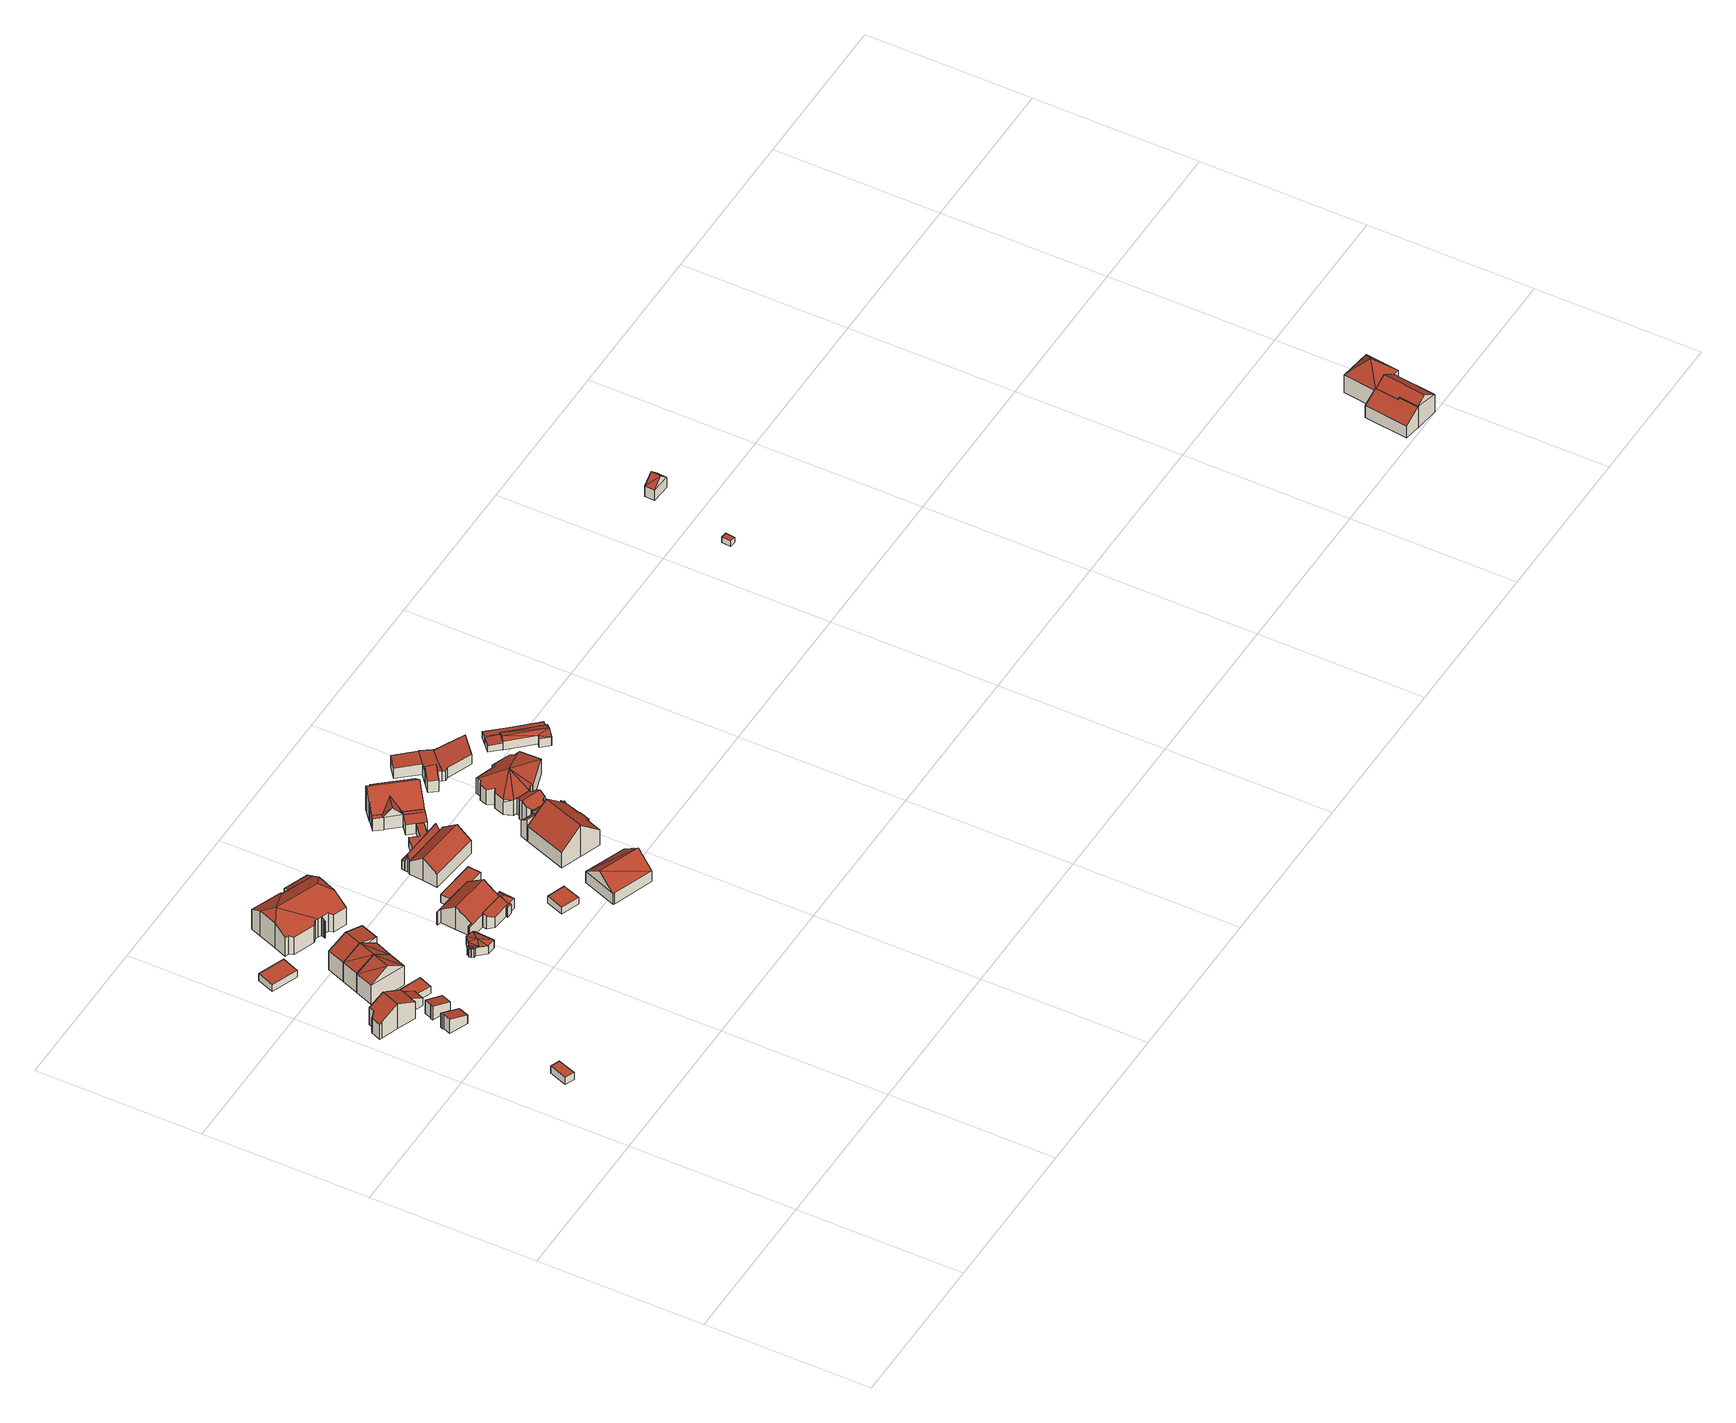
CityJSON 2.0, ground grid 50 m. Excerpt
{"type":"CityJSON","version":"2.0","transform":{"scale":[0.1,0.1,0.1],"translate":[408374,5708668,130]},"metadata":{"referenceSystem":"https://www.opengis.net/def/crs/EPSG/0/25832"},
"CityObjects":{
"building1":{"type":"Building","attributes":{"Gemeindeschluessel":"05978036","Geometrietyp2DReferenz":"3000","function":"31001_2460","roofType":"1000","measuredHeight":2.44},"geometry":[{"type":"MultiSurface","lod":"2","boundaries":[[[0,1,2,3]],[[1,4,5,2]],[[4,6,7,5]],[[6,0,3,7]],[[6,4,1,0]],[[3,2,5,7]]],"semantics":{"surfaces":[{"type":"WallSurface"},{"type":"RoofSurface"},{"type":"GroundSurface"}],"values":[0,0,0,0,1,2]}}]},
"building2":{"type":"Building","attributes":{"Gemeindeschluessel":"05978036","Geometrietyp2DReferenz":"3000","function":"31001_1000"},"children":["building2-1","building2-2"]},
"building2-1":{"type":"BuildingPart","attributes":{"roofType":"3100","measuredHeight":9.01},"parents":["building2"],"geometry":[{"type":"MultiSurface","lod":"2","boundaries":[[[8,9,10,11]],[[9,12,13,10]],[[12,14,15,13]],[[14,16,17,15]],[[16,18,19,20,17]],[[21,22,23]],[[21,24,25,22]],[[24,26,27,25]],[[26,28,29,27]],[[28,30,31,29]],[[30,8,11,31]],[[26,24,21,18,16]],[[16,14,12,9,8,30,28,26]],[[11,10,13,15,17,20,22,25,27,29,31]],[[23,19,18,21]],[[23,22,20,19]]],"semantics":{"surfaces":[{"type":"WallSurface"},{"type":"RoofSurface"},{"type":"GroundSurface"},{"type":"ClosureSurface"}],"values":[0,0,0,0,0,0,0,0,0,0,0,1,1,2,0,3]}}]},
"building2-2":{"type":"BuildingPart","attributes":{"roofType":"2100","measuredHeight":5.53},"parents":["building2"],"geometry":[{"type":"MultiSurface","lod":"2","boundaries":[[[19,32,33,20]],[[32,34,35,33]],[[34,36,37,35]],[[36,23,22,37]],[[36,34,32,19,23]],[[22,20,33,35,37]],[[19,20,22,23]]],"semantics":{"surfaces":[{"type":"WallSurface"},{"type":"RoofSurface"},{"type":"GroundSurface"},{"type":"ClosureSurface"}],"values":[0,0,0,0,1,2,3]}}]},
"building3":{"type":"Building","attributes":{"Gemeindeschluessel":"05978036","Geometrietyp2DReferenz":"3000","function":"31001_2460","roofType":"2100","measuredHeight":5.16},"geometry":[{"type":"MultiSurface","lod":"2","boundaries":[[[38,39,40,41]],[[39,42,43,40]],[[42,44,45,43]],[[44,46,47,45]],[[46,48,49,47]],[[48,38,41,49]],[[48,46,44,42,39,38]],[[41,40,43,45,47,49]]],"semantics":{"surfaces":[{"type":"WallSurface"},{"type":"RoofSurface"},{"type":"GroundSurface"}],"values":[0,0,0,0,0,0,1,2]}}]},
"building4":{"type":"Building","attributes":{"Gemeindeschluessel":"05978036","Geometrietyp2DReferenz":"3000","function":"31001_2460","roofType":"2100","measuredHeight":4.86},"geometry":[{"type":"MultiSurface","lod":"2","boundaries":[[[50,51,52,53]],[[51,54,55,52]],[[54,56,57,55]],[[56,58,59,57]],[[58,60,61,59]],[[60,50,53,61]],[[60,58,56,54,51,50]],[[53,52,55,57,59,61]]],"semantics":{"surfaces":[{"type":"WallSurface"},{"type":"RoofSurface"},{"type":"GroundSurface"}],"values":[0,0,0,0,0,0,1,2]}}]},
"building5":{"type":"Building","attributes":{"Gemeindeschluessel":"05978036","Geometrietyp2DReferenz":"3000","function":"31001_2460","roofType":"1000","measuredHeight":2.49},"geometry":[{"type":"MultiSurface","lod":"2","boundaries":[[[62,63,64,65]],[[63,66,67,64]],[[66,68,69,67]],[[68,62,65,69]],[[68,66,63,62]],[[65,64,67,69]]],"semantics":{"surfaces":[{"type":"WallSurface"},{"type":"RoofSurface"},{"type":"GroundSurface"}],"values":[0,0,0,0,1,2]}}]},
"building6":{"type":"Building","attributes":{"Gemeindeschluessel":"05978036","Geometrietyp2DReferenz":"3000","function":"31001_2460","roofType":"1000","measuredHeight":2.57},"geometry":[{"type":"MultiSurface","lod":"2","boundaries":[[[70,71,72,20]],[[71,73,74,72]],[[73,75,76,74]],[[75,77,35,76]],[[77,78,33,35]],[[78,70,20,33]],[[78,77,75,73,71,70]],[[20,72,74,76,35,33]]],"semantics":{"surfaces":[{"type":"WallSurface"},{"type":"RoofSurface"},{"type":"GroundSurface"}],"values":[0,0,0,0,0,0,1,2]}}]},
"building7":{"type":"Building","attributes":{"Gemeindeschluessel":"05978036","Geometrietyp2DReferenz":"3000","function":"31001_1000","roofType":"3100","measuredHeight":10.34},"geometry":[{"type":"MultiSurface","lod":"2","boundaries":[[[79,80,81,82]],[[80,83,84,81]],[[83,85,86,84]],[[85,79,82,86]],[[83,80,87]],[[79,85,88]],[[88,80,79]],[[80,88,87]],[[85,87,88]],[[87,85,83]],[[82,81,84,86]]],"semantics":{"surfaces":[{"type":"WallSurface"},{"type":"RoofSurface"},{"type":"GroundSurface"}],"values":[0,0,0,0,0,0,1,1,1,1,2]}}]},
"building8":{"type":"Building","attributes":{"Gemeindeschluessel":"05978036","Geometrietyp2DReferenz":"3000","function":"31001_1000","roofType":"3100","measuredHeight":10.34},"geometry":[{"type":"MultiSurface","lod":"2","boundaries":[[[89,90,91,86]],[[90,92,93,91]],[[92,94,82,93]],[[94,89,86,82]],[[92,90,95]],[[89,94,88]],[[90,88,95]],[[88,90,89]],[[95,94,92]],[[94,95,88]],[[86,91,93,82]]],"semantics":{"surfaces":[{"type":"WallSurface"},{"type":"RoofSurface"},{"type":"GroundSurface"}],"values":[0,0,0,0,0,0,1,1,1,1,2]}}]},
"building9":{"type":"Building","attributes":{"Gemeindeschluessel":"05978036","Geometrietyp2DReferenz":"3000","function":"31001_1000","roofType":"3100","measuredHeight":10.14},"geometry":[{"type":"MultiSurface","lod":"2","boundaries":[[[96,97,98,91]],[[97,99,100,98]],[[99,101,93,100]],[[101,96,91,93]],[[99,97,102]],[[96,101,103]],[[97,96,103,102]],[[101,99,102,103]],[[91,98,100,93]]],"semantics":{"surfaces":[{"type":"WallSurface"},{"type":"RoofSurface"},{"type":"GroundSurface"}],"values":[0,0,0,0,0,0,1,1,2]}}]},
"building10":{"type":"Building","attributes":{"Gemeindeschluessel":"05978036","Geometrietyp2DReferenz":"3000","function":"31001_1000"},"children":["building10-1","building10-2"]},
"building10-1":{"type":"BuildingPart","attributes":{"roofType":"3300","measuredHeight":10.7},"parents":["building10"],"geometry":[{"type":"MultiSurface","lod":"2","boundaries":[[[104,105,106,107]],[[105,108,109,110,106]],[[111,112,113,114,115]],[[112,116,117,113]],[[116,118,119,117]],[[118,120,121,119]],[[120,122,123,121]],[[122,124,125,123]],[[124,126,127,125]],[[126,128,129,127]],[[128,130,131,129]],[[130,132,133,131]],[[132,134,135,133]],[[134,136,137,135]],[[136,138,139,137]],[[138,140,141,139]],[[140,142,143,141]],[[142,144,145,143]],[[144,146,147,145]],[[146,148,149,147]],[[148,150,151,149]],[[150,152,153,151]],[[152,154,155,153]],[[154,104,107,155]],[[150,148,156]],[[116,112,157]],[[136,134,132,126,124,122,120,118,116,157,156]],[[132,130,128,126]],[[148,146,144,142,140,138,136,156]],[[112,111,108,105,104,156,157]],[[104,154,152,150,156]],[[107,106,110,114,113,117,119,121,123,125,127,129,131,133,135,137,139,141,143,145,147,149,151,153,155]],[[115,109,108,111]],[[115,114,110,109]]],"semantics":{"surfaces":[{"type":"WallSurface"},{"type":"RoofSurface"},{"type":"GroundSurface"},{"type":"ClosureSurface"}],"values":[0,0,0,0,0,0,0,0,0,0,0,0,0,0,0,0,0,0,0,0,0,0,0,0,1,1,1,1,1,1,1,2,0,3]}}]},
"building10-2":{"type":"BuildingPart","attributes":{"roofType":"2100","measuredHeight":7.36},"parents":["building10"],"geometry":[{"type":"MultiSurface","lod":"2","boundaries":[[[158,115,114,159]],[[109,160,161,110]],[[160,158,159,161]],[[160,109,115,158]],[[159,114,110,161]],[[110,114,115,109]]],"semantics":{"surfaces":[{"type":"WallSurface"},{"type":"RoofSurface"},{"type":"GroundSurface"},{"type":"ClosureSurface"}],"values":[0,0,0,1,2,3]}}]},
"building11":{"type":"Building","attributes":{"Gemeindeschluessel":"05978036","Geometrietyp2DReferenz":"3000","function":"31001_1310","roofType":"5000","measuredHeight":3.94},"geometry":[{"type":"MultiSurface","lod":"2","boundaries":[[[162,163,164,165]],[[163,166,167,164]],[[166,168,169,167]],[[168,170,171,169]],[[170,172,173,171]],[[172,174,175,173]],[[174,176,177,175]],[[176,178,179,177]],[[178,180,181,179]],[[180,182,183,181]],[[182,184,185,183]],[[184,186,187,185]],[[186,188,189,187]],[[188,162,165,189]],[[190,188,186]],[[188,190,191]],[[191,162,188]],[[162,191,192]],[[193,192,191]],[[178,192,193]],[[178,163,192]],[[178,174,163]],[[174,178,176]],[[174,166,163]],[[174,168,166]],[[174,170,168]],[[170,174,172]],[[182,190,184]],[[180,190,182]],[[180,191,190]],[[191,180,193]],[[186,184,190]],[[163,162,192]],[[180,178,193]],[[165,164,167,169,171,173,175,177,179,181,183,185,187,189]]],"semantics":{"surfaces":[{"type":"WallSurface"},{"type":"RoofSurface"},{"type":"GroundSurface"}],"values":[0,0,0,0,0,0,0,0,0,0,0,0,0,0,1,1,1,1,1,1,1,1,1,1,1,1,1,1,1,1,1,0,0,0,2]}}]},
"building12":{"type":"Building","attributes":{"Geometrietyp2DReferenz":"3000","Gemeindeschluessel":"05978036","function":"31001_1000"},"children":["building12-1","building12-2","building12-3"]},
"building12-1":{"type":"BuildingPart","attributes":{"roofType":"5000","measuredHeight":4.88},"parents":["building12"],"geometry":[{"type":"MultiSurface","lod":"2","boundaries":[[[194,195,196,197]],[[198,199,200,201]],[[199,202,203,200]],[[202,204,205,203]],[[204,206,207,205]],[[206,194,197,207]],[[202,199,208]],[[199,198,209,210,211,212,208]],[[212,213,214,195,194,206,204,202,208]],[[197,196,215,216,217,201,200,203,205,207]],[[215,196,195,214]],[[218,213,212]],[[216,215,214,213,218]],[[211,218,212]],[[210,219,217,216,218,211]],[[209,219,210]],[[198,201,217,219,209]]],"semantics":{"surfaces":[{"type":"WallSurface"},{"type":"RoofSurface"},{"type":"GroundSurface"},{"type":"ClosureSurface"}],"values":[0,0,0,0,0,0,1,1,1,2,3,0,3,0,3,0,3]}}]},
"building12-2":{"type":"BuildingPart","attributes":{"roofType":"2100","measuredHeight":4.94},"parents":["building12"],"geometry":[{"type":"MultiSurface","lod":"2","boundaries":[[[220,196,195]],[[220,221,222,196]],[[221,223,224,222]],[[223,225,226,227,224]],[[223,221,220,228,213,218,211,229,225]],[[227,217,216,215,196,222,224]],[[219,226,225,229,210]],[[219,217,227,226]],[[228,214,213]],[[211,210,229]],[[214,215,216,218,213]],[[218,216,217,219,210,211]],[[220,195,214,228]],[[195,196,215,214]]],"semantics":{"surfaces":[{"type":"WallSurface"},{"type":"RoofSurface"},{"type":"GroundSurface"},{"type":"ClosureSurface"}],"values":[0,0,0,0,1,2,0,3,0,0,3,3,0,3]}}]},
"building12-3":{"type":"BuildingPart","attributes":{"roofType":"3100","measuredHeight":8.08},"parents":["building12"],"geometry":[{"type":"MultiSurface","lod":"2","boundaries":[[[230,231,232,233]],[[231,234,235,232]],[[234,236,237,235]],[[236,238,239,237]],[[238,240,198,201,239]],[[226,241,242,227]],[[241,243,244,242]],[[243,245,246,244]],[[245,247,248,246]],[[247,249,250,248]],[[249,251,252,250]],[[251,230,233,252]],[[247,245,243,241,226,219,209,240,238]],[[238,236,234,231,230,251,249,247]],[[233,232,235,237,239,201,217,227,242,244,246,248,250,252]],[[209,198,240]],[[219,217,201,198,209]],[[227,217,219,226]]],"semantics":{"surfaces":[{"type":"WallSurface"},{"type":"RoofSurface"},{"type":"GroundSurface"},{"type":"ClosureSurface"}],"values":[0,0,0,0,0,0,0,0,0,0,0,0,1,1,2,0,3,3]}}]},
"building13":{"type":"Building","attributes":{"Gemeindeschluessel":"05978036","Geometrietyp2DReferenz":"3000","function":"31001_2460","roofType":"1000","measuredHeight":3.06},"geometry":[{"type":"MultiSurface","lod":"2","boundaries":[[[253,254,255,256]],[[254,257,258,255]],[[257,259,260,258]],[[259,261,262,260]],[[261,263,264,262]],[[263,253,256,264]],[[263,261,259,257,254,253]],[[256,255,258,260,262,264]]],"semantics":{"surfaces":[{"type":"WallSurface"},{"type":"RoofSurface"},{"type":"GroundSurface"}],"values":[0,0,0,0,0,0,1,2]}}]},
"building14":{"type":"Building","attributes":{"Gemeindeschluessel":"05978036","Geometrietyp2DReferenz":"3000","function":"51009_1611","roofType":"1000","measuredHeight":2.45},"geometry":[{"type":"MultiSurface","lod":"2","boundaries":[[[265,266,267,268]],[[266,269,270,267]],[[269,271,272,270]],[[271,273,274,272]],[[273,265,268,274]],[[273,271,269,266,265]],[[268,267,270,272,274]]],"semantics":{"surfaces":[{"type":"WallSurface"},{"type":"RoofSurface"},{"type":"GroundSurface"}],"values":[0,0,0,0,0,1,2]}}]},
"building15":{"type":"Building","attributes":{"Gemeindeschluessel":"05978036","Geometrietyp2DReferenz":"3000","function":"31001_1000"},"children":["building15-1","building15-2","building15-3"]},
"building15-1":{"type":"BuildingPart","attributes":{"roofType":"1000","measuredHeight":3.21},"parents":["building15"],"geometry":[{"type":"MultiSurface","lod":"2","boundaries":[[[275,276,277,278]],[[276,279,280,277]],[[279,281,282,280]],[[281,283,284,282]],[[283,285,286,284]],[[285,287,288,286]],[[287,289,290,291,288]],[[292,275,278,293,294]],[[292,289,287,285,283,281,279,276,275]],[[278,277,280,282,284,286,288,291,293]],[[294,290,289,292]],[[294,293,291,290]]],"semantics":{"surfaces":[{"type":"WallSurface"},{"type":"RoofSurface"},{"type":"GroundSurface"},{"type":"ClosureSurface"}],"values":[0,0,0,0,0,0,0,0,1,2,0,3]}}]},
"building15-2":{"type":"BuildingPart","attributes":{"roofType":"3100","measuredHeight":8.06},"parents":["building15"],"geometry":[{"type":"MultiSurface","lod":"2","boundaries":[[[295,296,297]],[[295,298,299,296]],[[298,300,301,299]],[[300,302,303,301]],[[302,304,305,303]],[[304,306,307,305]],[[306,308,309,307]],[[308,310,311,312,309]],[[306,304,302,300]],[[300,298,295,310,308,306]],[[296,299,301,303,305,307,309,312]],[[297,311,310,295]],[[297,296,312,311]]],"semantics":{"surfaces":[{"type":"WallSurface"},{"type":"RoofSurface"},{"type":"GroundSurface"},{"type":"ClosureSurface"}],"values":[0,0,0,0,0,0,0,0,1,1,2,0,3]}}]},
"building15-3":{"type":"BuildingPart","attributes":{"roofType":"5000","measuredHeight":6.8},"parents":["building15"],"geometry":[{"type":"MultiSurface","lod":"2","boundaries":[[[313,297,296,314]],[[311,315,316,312]],[[315,294,293,316]],[[290,313,314,291]],[[315,311,297,317]],[[297,313,317]],[[313,290,294,315,317]],[[314,296,312,316,293,291]],[[312,296,297,311]],[[291,293,294,290]]],"semantics":{"surfaces":[{"type":"WallSurface"},{"type":"RoofSurface"},{"type":"GroundSurface"},{"type":"ClosureSurface"}],"values":[0,0,0,0,1,1,1,2,3,3]}}]},
"building16":{"type":"Building","attributes":{"Gemeindeschluessel":"05978036","Geometrietyp2DReferenz":"3000","function":"31001_1000","roofType":"5000","measuredHeight":8.09},"geometry":[{"type":"MultiSurface","lod":"2","boundaries":[[[318,319,320,321]],[[319,322,323,320]],[[322,324,325,323]],[[324,326,327,325]],[[326,318,321,327]],[[328,318,326]],[[326,329,328]],[[319,328,329]],[[319,329,324,322]],[[318,328,319]],[[329,326,324]],[[321,320,323,325,327]]],"semantics":{"surfaces":[{"type":"WallSurface"},{"type":"RoofSurface"},{"type":"GroundSurface"}],"values":[0,0,0,0,0,1,1,1,1,0,0,2]}}]},
"building17":{"type":"Building","attributes":{"Gemeindeschluessel":"05978036","Geometrietyp2DReferenz":"3000","function":"31001_1000"},"children":["building17-1","building17-2","building17-3","building17-4","building17-5"]},
"building17-1":{"type":"BuildingPart","attributes":{"roofType":"3100","measuredHeight":9.45},"parents":["building17"],"geometry":[{"type":"MultiSurface","lod":"2","boundaries":[[[330,331,332,333]],[[330,334,335,331]],[[334,336,337,335]],[[336,338,339,337]],[[338,340,341,339]],[[340,342,343,341]],[[342,344,345,343]],[[344,346,347,345]],[[346,348,349,347]],[[348,350,351,349]],[[350,352,353,351]],[[352,354,355,353]],[[354,356,357,355]],[[350,348,346,344,342,340,338,336]],[[336,334,330,333,358,356,354,352,350]],[[357,359,360,332,331,335,337,339,341,343,345,347,349,351,353,355]],[[361,362,358,333]],[[360,359,362,361]],[[359,357,356,358,362]],[[333,332,360,361]]],"semantics":{"surfaces":[{"type":"WallSurface"},{"type":"RoofSurface"},{"type":"GroundSurface"},{"type":"ClosureSurface"}],"values":[0,0,0,0,0,0,0,0,0,0,0,0,0,1,1,2,0,3,3,3]}}]},
"building17-2":{"type":"BuildingPart","attributes":{"roofType":"2100","measuredHeight":4.39},"parents":["building17"],"geometry":[{"type":"MultiSurface","lod":"2","boundaries":[[[363,364,365,366]],[[364,285,367,365]],[[285,283,368,367]],[[283,369,370,368]],[[369,371,372,370]],[[369,283,285,364,363,371]],[[373,366,365,367,368,370,372]],[[363,374,373,372,371]],[[363,366,373,374]]],"semantics":{"surfaces":[{"type":"WallSurface"},{"type":"RoofSurface"},{"type":"GroundSurface"},{"type":"ClosureSurface"}],"values":[0,0,0,0,0,1,2,0,3]}}]},
"building17-3":{"type":"BuildingPart","attributes":{"roofType":"5000","measuredHeight":7.41},"parents":["building17"],"geometry":[{"type":"MultiSurface","lod":"2","boundaries":[[[362,361,375]],[[376,377,374,378]],[[361,378,375]],[[378,361,376]],[[375,374,362]],[[374,375,378]],[[379,360,359,373,380]],[[376,361,360,379]],[[359,360,361,362]],[[362,374,373,359]],[[380,373,374,377]],[[376,379,380,377]]],"semantics":{"surfaces":[{"type":"RoofSurface"},{"type":"WallSurface"},{"type":"GroundSurface"},{"type":"ClosureSurface"}],"values":[0,1,0,0,0,0,2,3,3,3,1,3]}}]},
"building17-4":{"type":"BuildingPart","attributes":{"roofType":"1000","measuredHeight":4.38},"parents":["building17"],"geometry":[{"type":"MultiSurface","lod":"2","boundaries":[[[381,363,366,357,356]],[[363,381,358,362,374]],[[373,359,357,366]],[[374,362,359,373]],[[358,381,356]],[[362,358,356,357,359]],[[373,366,363,374]]],"semantics":{"surfaces":[{"type":"WallSurface"},{"type":"RoofSurface"},{"type":"GroundSurface"},{"type":"ClosureSurface"}],"values":[0,1,2,3,0,3,3]}}]},
"building17-5":{"type":"BuildingPart","attributes":{"roofType":"1000","measuredHeight":4.38},"parents":["building17"],"geometry":[{"type":"MultiSurface","lod":"2","boundaries":[[[376,377,380,379]],[[377,382,383,380]],[[382,384,385,383]],[[384,333,332,385]],[[333,384,382,377,376,361]],[[360,379,380,383,385,332]],[[361,376,379,360]],[[332,333,361,360]]],"semantics":{"surfaces":[{"type":"WallSurface"},{"type":"RoofSurface"},{"type":"GroundSurface"},{"type":"ClosureSurface"}],"values":[0,0,0,0,1,2,3,3]}}]},
"building18":{"type":"Building","attributes":{"Gemeindeschluessel":"05978036","Geometrietyp2DReferenz":"3000","function":"31001_1000"},"children":["building18-1","building18-2","building18-3","building18-4","building18-5","building18-6","building18-7"]},
"building18-1":{"type":"BuildingPart","attributes":{"roofType":"2100","measuredHeight":7.54},"parents":["building18"],"geometry":[{"type":"MultiSurface","lod":"2","boundaries":[[[386,387,388,389]],[[386,390,387]],[[391,392,393,394,386,389,395]],[[388,387,396,397,398,399]],[[394,390,386]],[[394,396,387,390]],[[393,397,396,394]],[[392,398,397,393]],[[391,400,392]],[[400,399,398,392]],[[389,388,399,400,391,395]]],"semantics":{"surfaces":[{"type":"WallSurface"},{"type":"RoofSurface"},{"type":"GroundSurface"},{"type":"ClosureSurface"}],"values":[0,0,1,2,0,3,3,3,0,3,3]}}]},
"building18-2":{"type":"BuildingPart","attributes":{"roofType":"3100","measuredHeight":7.12},"parents":["building18"],"geometry":[{"type":"MultiSurface","lod":"2","boundaries":[[[401,402,403,404]],[[402,405,406,403]],[[405,407,406]],[[408,409,410,411]],[[409,412,413,410]],[[412,414,415,413]],[[414,416,417,415]],[[416,418,419,417]],[[418,420,421,419]],[[420,422,423,421]],[[422,424,425,423]],[[424,389,388,425]],[[426,427,428,399]],[[427,429,430,428]],[[429,431,432,430]],[[431,433,434,432]],[[433,435,436,434]],[[435,401,404,436]],[[431,429,427,426,395,389,424,422,420,418]],[[418,416,414,412,409,408,437,402,438,405,407,405,402,401,435,433,431]],[[404,403,406,403,411,410,413,415,417,419,421,423,425,388,399,428,430,432,434,436]],[[439,438,402]],[[403,406,405,438,439]],[[437,439,402]],[[408,411,403,439,437]],[[399,391,395,426]],[[399,388,389,395,391]]],"semantics":{"surfaces":[{"type":"WallSurface"},{"type":"RoofSurface"},{"type":"GroundSurface"},{"type":"ClosureSurface"}],"values":[0,0,0,0,0,0,0,0,0,0,0,0,0,0,0,0,0,0,1,1,2,0,3,0,3,0,3]}}]},
"building18-3":{"type":"BuildingPart","attributes":{"roofType":"2100","measuredHeight":7.54},"parents":["building18"],"geometry":[{"type":"MultiSurface","lod":"2","boundaries":[[[440,441,442,443,444]],[[441,445,446,442]],[[445,400,399,446]],[[445,441,440,447,392,400]],[[398,443,442,446,399]],[[398,399,400,392]],[[440,444,447]],[[398,392,447,444,443]]],"semantics":{"surfaces":[{"type":"WallSurface"},{"type":"RoofSurface"},{"type":"GroundSurface"},{"type":"ClosureSurface"}],"values":[0,0,0,1,2,3,0,3]}}]},
"building18-4":{"type":"BuildingPart","attributes":{"roofType":"2100","measuredHeight":7.54},"parents":["building18"],"geometry":[{"type":"MultiSurface","lod":"2","boundaries":[[[390,448,449,387]],[[394,450,448,390]],[[387,449,451,396]],[[451,449,448,450]],[[396,451,450,394]],[[390,387,396,394]]],"semantics":{"surfaces":[{"type":"WallSurface"},{"type":"RoofSurface"},{"type":"GroundSurface"},{"type":"ClosureSurface"}],"values":[0,1,2,3,3,3]}}]},
"building18-5":{"type":"BuildingPart","attributes":{"roofType":"3500","measuredHeight":8.52},"parents":["building18"],"geometry":[{"type":"MultiSurface","lod":"2","boundaries":[[[452,406,405]],[[452,453,454,406]],[[453,455,456,454]],[[455,457,458,456]],[[457,459,460,458]],[[459,461,462,460]],[[461,463,464,462]],[[463,465,466,464]],[[465,467,468,466]],[[467,469,470,468]],[[469,471,472,470]],[[471,473,474,472]],[[473,475,476,474]],[[475,477,478,476]],[[477,479,480,478]],[[479,481,482,480]],[[481,483,484,482]],[[483,485,486,484]],[[485,487,411,486]],[[487,408,411]],[[452,438,439,488]],[[463,461,459,457,455,453,452,488]],[[475,473,471,469,467,465,463,488]],[[479,477,475,488]],[[481,479,488]],[[487,485,483,481,488]],[[439,437,408,487,488]],[[406,454,456,458,460,462,464,466,468,470,472,474,476,478,480,482,484,486,411,403]],[[403,411,408,437,439]],[[405,438,452]],[[406,403,439,438,405]]],"semantics":{"surfaces":[{"type":"WallSurface"},{"type":"RoofSurface"},{"type":"GroundSurface"},{"type":"ClosureSurface"}],"values":[0,0,0,0,0,0,0,0,0,0,0,0,0,0,0,0,0,0,0,0,1,1,1,1,1,1,1,2,3,0,3]}}]},
"building18-6":{"type":"BuildingPart","attributes":{"roofType":"2100","measuredHeight":7.54},"parents":["building18"],"geometry":[{"type":"MultiSurface","lod":"2","boundaries":[[[489,490,449,448]],[[489,491,492,490]],[[491,489,448,493]],[[451,449,490,492]],[[448,450,494,493]],[[448,449,451,450]],[[494,491,493]],[[451,492,491,494,450]]],"semantics":{"surfaces":[{"type":"WallSurface"},{"type":"RoofSurface"},{"type":"GroundSurface"},{"type":"ClosureSurface"}],"values":[0,0,1,2,0,3,0,3]}}]},
"building18-7":{"type":"BuildingPart","attributes":{"roofType":"3100","measuredHeight":11.06},"parents":["building18"],"geometry":[{"type":"MultiSurface","lod":"2","boundaries":[[[491,495,496,492]],[[495,497,498,496]],[[497,499,500,498]],[[499,501,502,500]],[[501,503,504,502]],[[503,505,506,504]],[[505,507,508,506]],[[507,509,510,508]],[[509,511,512,510]],[[511,444,443,512]],[[509,507,505,503,501,499,497,495,491,494,513]],[[513,447,444,511,509]],[[397,396,451,492,496,498,500,502,504,506,508,510,512,443,398]],[[494,450,394,393,513]],[[394,396,397,393]],[[450,451,396,394]],[[491,492,451,450,494]],[[393,392,447,513]],[[397,398,392,393]],[[398,443,444,447,392]]],"semantics":{"surfaces":[{"type":"WallSurface"},{"type":"RoofSurface"},{"type":"GroundSurface"},{"type":"ClosureSurface"}],"values":[0,0,0,0,0,0,0,0,0,0,1,1,2,0,3,3,3,0,3,3]}}]},
"building19":{"type":"Building","attributes":{"Gemeindeschluessel":"05978036","Geometrietyp2DReferenz":"3000","function":"31001_2000"},"children":["building19-1","building19-2","building19-3","building19-4"]},
"building19-1":{"type":"BuildingPart","attributes":{"roofType":"2100","measuredHeight":6.23},"parents":["building19"],"geometry":[{"type":"MultiSurface","lod":"2","boundaries":[[[514,515,516,517,518]],[[519,520,521,522,523]],[[520,514,518,521]],[[520,519,515,514]],[[518,517,522,521]],[[523,516,515,519]],[[523,522,517,516]]],"semantics":{"surfaces":[{"type":"WallSurface"},{"type":"RoofSurface"},{"type":"GroundSurface"},{"type":"ClosureSurface"}],"values":[0,0,0,1,2,0,3]}}]},
"building19-2":{"type":"BuildingPart","attributes":{"roofType":"2100","measuredHeight":4.04},"parents":["building19"],"geometry":[{"type":"MultiSurface","lod":"2","boundaries":[[[524,525,526,527]],[[525,528,529,526]],[[530,531,532,533,534]],[[531,535,536,532]],[[535,524,527,536]],[[535,531,530,537,528,525,524]],[[527,526,529,533,532,536]],[[534,537,530]],[[533,529,528,537,534]]],"semantics":{"surfaces":[{"type":"WallSurface"},{"type":"RoofSurface"},{"type":"GroundSurface"},{"type":"ClosureSurface"}],"values":[0,0,0,0,0,1,2,0,3]}}]},
"building19-3":{"type":"BuildingPart","attributes":{"roofType":"2100","measuredHeight":4.06},"parents":["building19"],"geometry":[{"type":"MultiSurface","lod":"2","boundaries":[[[538,539,540,541]],[[539,542,543,540]],[[544,538,541,545]],[[544,542,539,538]],[[541,540,543,545]],[[544,545,543,542]]],"semantics":{"surfaces":[{"type":"WallSurface"},{"type":"RoofSurface"},{"type":"GroundSurface"},{"type":"ClosureSurface"}],"values":[0,0,0,1,2,3]}}]},
"building19-4":{"type":"BuildingPart","attributes":{"roofType":"2100","measuredHeight":4.11},"parents":["building19"],"geometry":[{"type":"MultiSurface","lod":"2","boundaries":[[[546,547,548,543,542]],[[547,534,533,548]],[[549,523,522,529,528]],[[516,550,544,545,517]],[[550,516,523,549,537,534,547,546]],[[543,548,533,529,522,517,545]],[[549,528,537]],[[528,529,533,534,537]],[[517,522,523,516]],[[542,544,550,546]],[[542,543,545,544]]],"semantics":{"surfaces":[{"type":"WallSurface"},{"type":"RoofSurface"},{"type":"GroundSurface"},{"type":"ClosureSurface"}],"values":[0,0,0,0,1,2,0,3,3,0,3]}}]},
"building20":{"type":"Building","attributes":{"Gemeindeschluessel":"05978036","Geometrietyp2DReferenz":"3000","function":"31001_2700","roofType":"5000","measuredHeight":3.85},"geometry":[{"type":"MultiSurface","lod":"2","boundaries":[[[551,552,553,554]],[[552,555,556,553]],[[555,557,558,556]],[[557,559,560,558]],[[559,561,562,560]],[[561,563,564,562]],[[563,565,566,564]],[[565,551,554,566]],[[551,567,552]],[[565,567,551]],[[567,565,568]],[[567,559,555]],[[568,559,567]],[[563,559,568]],[[559,563,561]],[[555,559,557]],[[555,552,567]],[[565,563,568]],[[554,553,556,558,560,562,564,566]]],"semantics":{"surfaces":[{"type":"WallSurface"},{"type":"RoofSurface"},{"type":"GroundSurface"}],"values":[0,0,0,0,0,0,0,0,1,1,1,1,1,1,1,1,0,0,2]}}]},
"building21":{"type":"Building","attributes":{"Gemeindeschluessel":"05978036","Geometrietyp2DReferenz":"3000","function":"51009_1610"},"children":["building21-1","building21-2"]},
"building21-1":{"type":"BuildingPart","attributes":{"roofType":"2100","measuredHeight":2.51},"parents":["building21"],"geometry":[{"type":"MultiSurface","lod":"2","boundaries":[[[569,570,571,564]],[[570,572,573,571]],[[574,569,564,566]],[[574,572,570,569]],[[564,571,573,566]],[[566,573,572,574]]],"semantics":{"surfaces":[{"type":"WallSurface"},{"type":"RoofSurface"},{"type":"GroundSurface"},{"type":"ClosureSurface"}],"values":[0,0,0,1,2,3]}}]},
"building21-2":{"type":"BuildingPart","attributes":{"roofType":"2100","measuredHeight":2.67},"parents":["building21"],"geometry":[{"type":"MultiSurface","lod":"2","boundaries":[[[575,576,574,566,554]],[[577,578,579,573,572]],[[578,580,581,579]],[[580,582,583,581]],[[582,575,554,583]],[[582,580,578,577,576,575]],[[554,566,573,579,581,583]],[[572,574,576,577]],[[572,573,566,574]]],"semantics":{"surfaces":[{"type":"WallSurface"},{"type":"RoofSurface"},{"type":"GroundSurface"},{"type":"ClosureSurface"}],"values":[0,0,0,0,0,1,2,0,3]}}]},
"building22":{"type":"Building","attributes":{"Gemeindeschluessel":"05978036","Geometrietyp2DReferenz":"3000","function":"31001_2500","roofType":"1000","measuredHeight":1.9},"geometry":[{"type":"MultiSurface","lod":"2","boundaries":[[[584,585,586,587]],[[585,588,589,586]],[[588,590,591,589]],[[590,584,587,591]],[[590,588,585,584]],[[587,586,589,591]]],"semantics":{"surfaces":[{"type":"WallSurface"},{"type":"RoofSurface"},{"type":"GroundSurface"}],"values":[0,0,0,0,1,2]}}]},
"building23":{"type":"Building","attributes":{"Gemeindeschluessel":"05978036","Geometrietyp2DReferenz":"3000","function":"31001_2460","roofType":"3100","measuredHeight":6.57},"geometry":[{"type":"MultiSurface","lod":"2","boundaries":[[[592,593,594,595]],[[593,596,597,594]],[[596,598,599,597]],[[598,592,595,599]],[[596,593,600]],[[592,598,601]],[[601,593,592]],[[593,601,600]],[[598,600,601]],[[600,598,596]],[[595,594,597,599]]],"semantics":{"surfaces":[{"type":"WallSurface"},{"type":"RoofSurface"},{"type":"GroundSurface"}],"values":[0,0,0,0,0,0,1,1,1,1,2]}}]},
"building24":{"type":"Building","attributes":{"Gemeindeschluessel":"05978036","Geometrietyp2DReferenz":"3000","function":"31001_2000","roofType":"2100","measuredHeight":7.41},"geometry":[{"type":"MultiSurface","lod":"2","boundaries":[[[602,603,604,605]],[[603,606,607,604]],[[606,608,609,607]],[[608,610,611,609]],[[610,612,613,611]],[[612,614,615,613]],[[614,602,605,615]],[[614,612,610,608,606,603,602]],[[605,604,607,609,611,613,615]]],"semantics":{"surfaces":[{"type":"WallSurface"},{"type":"RoofSurface"},{"type":"GroundSurface"}],"values":[0,0,0,0,0,0,0,1,2]}}]},
"building25":{"type":"Building","attributes":{"Gemeindeschluessel":"05978036","Geometrietyp2DReferenz":"3000","function":"31001_2000","roofType":"5000","measuredHeight":9.51},"geometry":[{"type":"MultiSurface","lod":"2","boundaries":[[[616,617,618,619]],[[617,614,620,618]],[[614,612,621,620]],[[612,622,623,621]],[[622,624,625,623]],[[624,616,619,625]],[[624,622,626,627]],[[627,626,612,614,617,616]],[[616,624,627]],[[622,612,626]],[[619,618,620,621,623,625]]],"semantics":{"surfaces":[{"type":"WallSurface"},{"type":"RoofSurface"},{"type":"GroundSurface"}],"values":[0,0,0,0,0,0,1,1,0,0,2]}}]},
"building26":{"type":"Building","attributes":{"Gemeindeschluessel":"05978036","Geometrietyp2DReferenz":"3000","function":"31001_1000","roofType":"4000","measuredHeight":11.38},"geometry":[{"type":"MultiSurface","lod":"2","boundaries":[[[628,629,630,631]],[[629,622,632,630]],[[622,633,634,632]],[[633,635,636,634]],[[635,637,638,636]],[[637,628,631,638]],[[628,637,639]],[[629,628,639]],[[633,622,629,639]],[[637,635,633,639]],[[631,630,632,634,636,638]]],"semantics":{"surfaces":[{"type":"WallSurface"},{"type":"RoofSurface"},{"type":"GroundSurface"}],"values":[0,0,0,0,0,0,1,1,1,1,2]}}]}
},
"vertices":[
[132,780,77],[112,725,77],[112,725,52],[132,780,52],[84,736,77],[84,736,52],[104,790,77],[104,790,52],
[14,1276,102],[15,1275,103],[15,1275,50],[14,1276,50],[32,1280,111],[32,1280,50],[38,1296,111],[38,1296,50],[81,1279,140],[81,1279,50],[137,1257,111],[137,1257,105],[137,1257,50],[124,1225,111],[124,1225,50],[124,1225,105],[115,1202,111],[115,1202,50],[60,1223,140],[60,1223,50],[9,1242,107],[9,1242,50],[2,1245,102],[2,1245,50],
[181,1240,78],[181,1240,50],[176,1229,78],[176,1229,50],[168,1208,78],[168,1208,50],
[110,1096,100],[119,1119,100],[119,1119,49],[110,1096,49],[117,1120,101],[117,1120,49],[120,1128,101],[120,1128,49],[179,1105,78],[179,1105,49],[167,1074,78],[167,1074,49],
[133,1160,98],[136,1167,98],[136,1167,49],[133,1160,49],[138,1166,97],[138,1166,49],[147,1189,97],[147,1189,49],[201,1168,78],[201,1168,49],[190,1138,78],[190,1138,49],
[125,1600,74],[105,1549,74],[105,1549,49],[125,1600,49],[25,1580,74],[25,1580,49],[45,1631,74],[45,1631,49],
[137,1257,76],[149,1285,76],[149,1285,50],[234,1252,76],[234,1252,50],[218,1212,76],[218,1212,50],[176,1229,76],[181,1240,76],
[237,1344,115],[216,1290,115],[216,1290,47],[237,1344,47],[110,1331,115],[110,1331,47],[131,1385,115],[131,1385,47],[163,1311,150],[184,1364,150],
[131,1385,116],[151,1437,116],[151,1437,47],[258,1396,116],[258,1396,47],[237,1344,116],[204,1417,150],
[151,1437,115],[172,1491,115],[172,1491,47],[278,1450,137],[278,1450,47],[258,1396,137],[225,1470,148],[204,1417,148],
[297,1699,124],[297,1698,125],[297,1698,51],[297,1699,51],[319,1689,125],[319,1689,124],[319,1689,51],[392,1660,125],[382,1636,140],[382,1636,51],[392,1660,51],[392,1660,124],[359,1578,140],[359,1578,51],[341,1532,112],[341,1532,51],[300,1548,112],[300,1548,51],[295,1561,117],[295,1561,51],[274,1569,117],[274,1569,51],[271,1559,111],[271,1559,51],[270,1556,109],[270,1556,51],[268,1557,109],[268,1557,51],[270,1561,112],[270,1561,51],[273,1569,117],[273,1569,51],[263,1573,117],[263,1573,51],[253,1577,117],[253,1577,51],[240,1572,112],[240,1572,51],[175,1597,112],[175,1597,51],[169,1610,117],[169,1610,51],[157,1614,117],[157,1614,51],[172,1652,140],[172,1652,51],[194,1708,141],[194,1708,51],[207,1741,121],[207,1741,51],[299,1705,121],[299,1705,51],[210,1669,158],[342,1618,158],
[400,1682,111],[400,1682,51],[327,1710,111],[327,1710,51],
[422,1153,79],[399,1179,79],[399,1179,50],[422,1153,50],[393,1178,79],[393,1178,50],[392,1186,79],[392,1186,50],[389,1186,79],[389,1186,50],[388,1192,79],[388,1192,50],[394,1192,79],[394,1192,50],[393,1199,79],[393,1199,50],[401,1200,79],[401,1200,50],[426,1221,79],[426,1221,50],[438,1219,79],[438,1219,50],[449,1216,79],[449,1216,50],[454,1209,79],[454,1209,50],[450,1151,79],[450,1151,50],[450,1214,81],[424,1187,90],[405,1171,83],[407,1205,83],
[571,1176,83],[572,1181,85],[572,1181,49],[571,1176,49],[588,1226,85],[613,1224,85],[613,1224,49],[588,1226,49],[609,1178,85],[609,1178,49],[588,1180,85],[588,1180,49],[587,1175,83],[587,1175,49],[595,1202,98],[587,1210,94],[587,1208,95],[586,1205,97],[586,1203,98],[584,1185,88],[584,1180,85],[584,1180,49],[586,1203,49],[587,1208,49],[586,1203,96],[587,1208,93],
[572,1181,86],[520,1186,86],[520,1186,49],[506,1203,93],[506,1203,49],[507,1216,99],[507,1216,93],[507,1216,49],[584,1180,86],[587,1208,99],
[457,1326,93],[529,1319,93],[529,1319,49],[457,1326,49],[597,1312,93],[597,1312,49],[596,1310,95],[596,1310,49],[592,1260,130],[592,1260,49],[588,1226,106],[447,1222,93],[447,1222,49],[447,1226,96],[447,1226,49],[460,1225,96],[460,1225,49],[465,1273,130],[465,1273,49],[469,1321,96],[469,1321,49],[457,1323,96],[457,1323,49],
[529,1319,81],[533,1356,81],[533,1356,51],[529,1319,51],[660,1344,81],[660,1344,51],[656,1304,81],[656,1304,51],[596,1310,81],[596,1310,51],[597,1312,81],[597,1312,51],
[706,1039,71],[651,1059,71],[651,1059,47],[706,1039,47],[671,1113,71],[671,1113,47],[726,1093,71],[726,1093,47],[725,1092,71],[725,1092,47],
[593,1506,86],[643,1501,86],[643,1501,54],[593,1506,54],[678,1531,86],[678,1531,54],[697,1508,86],[697,1508,54],[733,1539,86],[733,1539,54],[746,1524,86],[746,1524,54],[710,1493,86],[710,1493,54],[715,1487,86],[715,1487,85],[715,1487,54],[592,1496,86],[592,1496,54],[592,1496,85],
[733,1465,100],[733,1465,54],[733,1465,85],[742,1465,100],[742,1465,54],[738,1420,134],[738,1420,54],[733,1375,100],[733,1375,54],[577,1390,100],[577,1390,54],[581,1435,134],[581,1435,54],[585,1479,100],[585,1479,54],[590,1479,100],[590,1479,85],[590,1479,54],
[735,1485,85],[735,1485,54],[591,1487,117],[591,1487,54],[724,1476,122],
[914,1018,83],[876,914,83],[876,914,44],[914,1018,44],[755,959,83],[755,959,44],[751,960,83],[751,960,44],[790,1064,83],[790,1064,44],[896,966,125],[771,1012,125],
[715,1669,117],[715,1669,51],[696,1652,51],[696,1652,95],[714,1669,117],[714,1669,51],[739,1691,145],[739,1691,51],[748,1698,136],[748,1698,51],[761,1683,135],[761,1683,51],[796,1713,95],[796,1713,51],[842,1660,94],[842,1660,51],[874,1620,94],[874,1620,51],[872,1619,96],[872,1619,51],[829,1582,145],[829,1582,51],[813,1568,128],[813,1568,51],[791,1549,102],[791,1549,51],[783,1543,94],[783,1543,51],[748,1587,95],[747,1589,51],[713,1631,51],[713,1631,95],[747,1589,95],
[775,1536,95],[753,1517,86],[753,1517,51],[775,1536,51],[746,1524,51],[733,1539,51],[714,1561,86],[714,1561,51],[737,1581,95],[737,1581,51],[738,1581,51],[738,1581,95],
[775,1647,125],[703,1622,95],[704,1621,95],[720,1602,125],[703,1622,51],[704,1621,51],
[783,1543,95],
[703,1620,95],[703,1620,51],[685,1643,95],[685,1643,51],
[967,1279,85],[967,1279,28],[968,1282,28],[968,1282,82],[967,1279,76],[925,1299,82],[913,1265,104],[931,1258,104],[956,1248,104],[959,1286,82],[956,1248,28],[931,1258,28],[913,1265,28],[925,1299,28],[925,1299,75],
[946,1357,83],[937,1360,83],[937,1360,28],[946,1357,28],[926,1386,72],[926,1386,28],[926,1386,71],[990,1342,82],[989,1342,82],[989,1342,28],[990,1342,28],[985,1330,89],[985,1330,28],[988,1324,92],[988,1324,28],[993,1322,92],[993,1322,28],[988,1309,100],[988,1309,28],[982,1291,89],[982,1291,28],[976,1292,89],[976,1292,28],[970,1290,87],[970,1290,28],[925,1299,83],[927,1304,86],[927,1304,28],[923,1314,90],[923,1314,28],[929,1330,100],[929,1330,28],[934,1343,92],[934,1343,28],[943,1347,88],[943,1347,28],[960,1352,82],[937,1361,82],[937,1360,82],
[869,1282,104],[878,1306,83],[878,1306,28],[869,1282,28],[869,1282,82],[922,1290,82],[922,1290,28],[893,1273,104],
[996,1243,83],[996,1243,28],[976,1241,97],[976,1241,28],
[926,1386,82],[937,1417,84],[937,1417,28],[948,1422,88],[948,1422,28],[938,1444,81],[938,1444,28],[946,1466,82],[946,1466,28],[958,1471,86],[958,1471,28],[961,1480,87],[961,1480,28],[964,1488,82],[964,1488,28],[1030,1465,82],[1030,1465,28],[1035,1479,74],[1035,1479,28],[1091,1458,74],[1091,1458,28],[1088,1440,85],[1088,1440,28],[1103,1437,84],[1103,1437,28],[1106,1436,83],[1106,1436,28],[1109,1373,83],[1109,1373,28],[1012,1344,82],[1012,1344,28],[1011,1344,82],[1011,1344,28],[1003,1348,84],[1003,1348,28],[990,1342,83],[1009,1413,114],
[997,1243,83],[997,1243,28],[993,1234,83],[993,1234,28],[976,1241,104],[976,1241,99],
[978,1191,83],[978,1191,28],[983,1189,78],[983,1189,28],[986,1183,74],[986,1183,28],[977,1158,74],[977,1158,28],[971,1156,77],[971,1156,28],[965,1158,83],[965,1158,28],[947,1109,82],[947,1109,28],[885,1132,139],[885,1132,28],[822,1154,83],[822,1154,28],[931,1258,139],
[893,1593,80],[919,1615,102],[919,1615,82],[919,1615,40],[893,1593,40],[939,1594,103],[911,1571,80],[911,1571,40],[939,1594,40],[939,1594,78],
[967,1576,75],[956,1575,74],[956,1575,40],[967,1576,40],[950,1582,74],[950,1582,40],[1005,1637,81],[1095,1593,81],[1095,1593,40],[1005,1637,40],[1005,1637,77],[1043,1545,75],[1043,1545,40],[968,1600,77],
[897,1697,77],[932,1726,81],[932,1726,40],[897,1697,40],[983,1670,81],[983,1670,40],[947,1639,77],[947,1639,40],
[983,1670,82],[1009,1641,77],[1009,1641,40],[950,1582,76],[947,1639,82],
[1241,1433,69],[1244,1430,69],[1244,1430,39],[1241,1433,39],[1208,1397,69],[1208,1397,39],[1186,1421,69],[1186,1421,39],[1196,1430,69],[1196,1430,39],[1131,1499,69],[1131,1499,39],[1132,1500,69],[1132,1500,39],[1157,1523,69],[1157,1523,39],[1227,1414,78],[1140,1507,78],
[1132,1500,64],[1104,1531,62],[1104,1531,39],[1128,1553,62],[1128,1553,39],[1157,1523,64],
[1241,1433,65],[1157,1523,65],[1128,1553,65],[1146,1570,61],[1146,1570,39],[1194,1516,61],[1194,1516,39],[1257,1447,61],[1257,1447,39],
[2126,1383,48],[2124,1354,48],[2124,1354,29],[2126,1383,29],[2106,1356,48],[2106,1356,29],[2108,1384,48],[2108,1384,29],
[2218,1638,72],[2215,1608,72],[2215,1608,35],[2218,1638,35],[2156,1612,72],[2156,1612,35],[2158,1642,72],[2158,1642,35],[2186,1610,101],[2188,1640,101],
[3398,71,82],[3390,10,82],[3390,10,8],[3398,71,8],[3340,17,50],[3340,17,8],[3357,150,50],[3357,150,8],[3402,144,79],[3402,144,8],[3402,142,79],[3402,142,8],[3393,71,79],[3393,71,8],
[3390,10,83],[3398,71,83],[3398,71,7],[3390,10,7],[3393,71,7],[3402,142,7],[3481,131,69],[3481,131,7],[3464,1,69],[3464,1,7],[3437,137,102],[3420,6,102],
[3511,232,69],[3498,129,69],[3498,129,6],[3511,232,6],[3481,131,6],[3402,142,69],[3402,142,6],[3402,144,69],[3402,144,6],[3415,245,69],[3415,245,6],[3457,189,120]
]}
